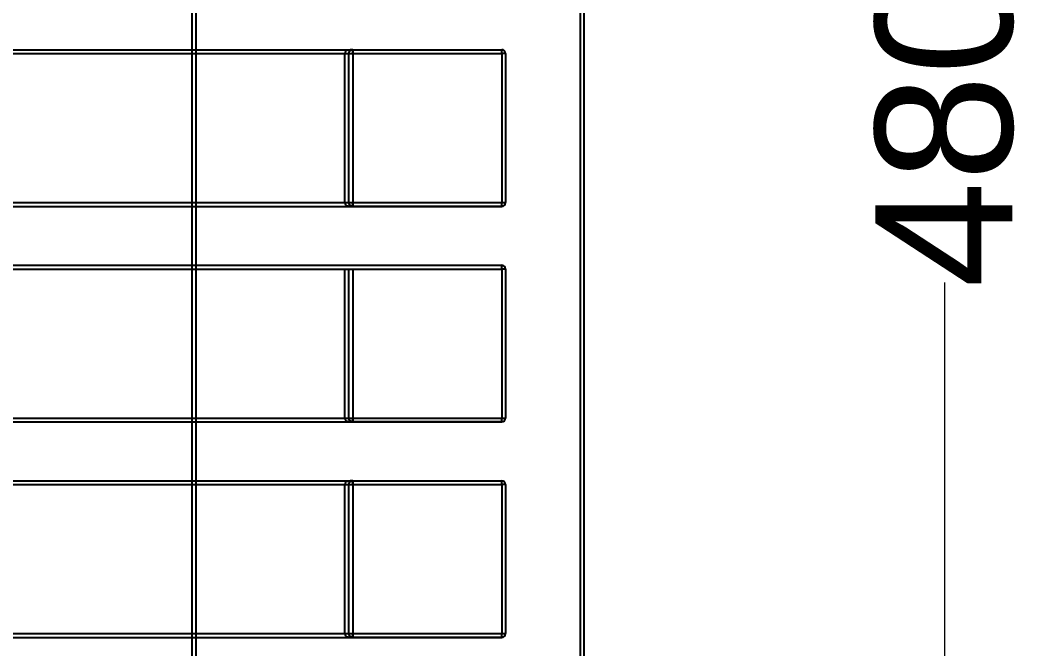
# Model space of a CAD drawing. Header units: millimetres. Extents: x 10366 to 13995, y 24552 to 29685.
# Drawn here: x 12258.3 to 12517.2, y 29120.8 to 29281.2 of the extents above; entities that cross this region are included whole.
import ezdxf

# ---------------------------------------------------------------- set-up
doc = ezdxf.new("R2010")
doc.units = ezdxf.units.MM
doc.header["$LTSCALE"] = 3
doc.layers.add('DomyÅ›lna', color=7, linetype='Continuous')
doc.layers.add('Hidden_lines', color=7, linetype='Continuous')
doc.styles.get("Standard").update_dxf_attribs({"font": 'arial.ttf'})
doc.dimstyles.new('MATEUSZ', dxfattribs={"dimtxt": 35, "dimasz": 16, "dimexe": 0.18, "dimexo": 0.0625, "dimgap": 0.09, "dimtad": 0, "dimdec": 0, "dimdsep": 46, "dimtxsty": 'Standard', "dimblk": 'DOT', "dimcen": 0.09, "dimse1": 1, "dimse2": 1, "dimadec": 0, "dimazin": 0, "dimtfac": 1, "dimtdec": 0, "dimtofl": 0, "dimtmove": 0, "dimatfit": 3, "dimfxl": 1, "dimtolj": 1, "dimtzin": 0, "dimlwd": 9, "dimlwe": 9, "dimarcsym": 0})

# ---------------------------------------------------------------- blocks, each defined once
blk = doc.blocks.new('_Dot')
at = {"color": 0, "linetype": 'ByBlock', "lineweight": -2}
blk.add_line((-0.5, 0), (-1, 0), dxfattribs=at)
at = {"color": 0, "linetype": 'ByBlock', "const_width": 0.5}
blk.add_lwpolyline([(-0.25, 0, 1), (0.25, 0, 1)], format="xyb", close=True, dxfattribs=at)
blk = doc.blocks.new('*D25')
at = {"color": 0, "lineweight": 9, "transparency": 16777216}
for p, q in [((12494.21, 29477.65), (12494.21, 29293.05)), ((12494.21, 29029.65), (12494.21, 29214.25))]:
    blk.add_line(p, q, dxfattribs=at)
at = {"layer": 'Defpoints', "color": 0, "transparency": 16777216}
for p in [(12381.14, 29493.65), (12494.21, 29493.65), (12381.14, 29013.65)]:
    blk.add_point(p, dxfattribs=at)
at = {"color": 0, "lineweight": 9, "transparency": 16777216, "xscale": 16, "yscale": 16, "zscale": 16}
for p, rotation in [((12494.21, 29493.65), 90), ((12494.21, 29013.65), 270)]:
    blk.add_blockref('_Dot', p, dxfattribs=dict(at, rotation=rotation))
at = {"color": 0, "transparency": 16777216, "insert": (12494.21, 29253.65), "char_height": 35, "attachment_point": 5, "rotation": 90}
blk.add_mtext('\\A1;480', dxfattribs=at)

msp = doc.modelspace()

# ---------------------------------------------------------------- linework, layer by layer
at = {"layer": 'DomyÅ›lna'}
for p, q in [((12401.14, 29512.65), (12401.14, 28994.65)), ((12402.14, 29512.65), (12402.14, 28994.65)), ((12302.14, 29272.65), (12302.14, 29289.65)), ((12303.14, 29272.65), (12303.14, 29289.65)), ((10583.14, 29273.65), (12381.14, 29273.65)), ((10583.14, 29273.65), (12381.14, 29273.65)), ((10583.14, 29273.65), (12381.14, 29273.65)), ((10583.14, 29272.65), (12381.14, 29272.65)), ((10583.14, 29272.65), (12381.14, 29272.65)), ((10583.14, 29272.65), (12381.14, 29272.65)), ((12343.14, 29273.65), (12381.14, 29273.65)), ((12343.14, 29273.65), (12381.14, 29273.65)), ((12343.14, 29273.65), (12381.14, 29273.65)), ((12381.14, 29272.65), (12381.14, 29234.65)), ((12381.14, 29272.65), (12381.14, 29234.65)), ((12381.14, 29272.65), (12381.14, 29234.65)), ((12382.14, 29272.65), (12382.14, 29234.65)), ((12382.14, 29272.65), (12382.14, 29234.65)), ((12382.14, 29272.65), (12382.14, 29234.65)), ((10583.14, 29234.65), (12381.14, 29234.65)), ((10583.14, 29234.65), (12381.14, 29234.65)), ((10583.14, 29234.65), (12381.14, 29234.65)), ((10583.14, 29233.65), (12381.14, 29233.65)), ((10583.14, 29233.65), (12381.14, 29233.65)), ((10583.14, 29233.65), (12381.14, 29233.65)), ((12302.14, 29217.65), (12302.14, 29234.65)), ((12303.14, 29217.65), (12303.14, 29234.65)), ((12381.14, 29233.65), (12343.14, 29233.65)), ((12381.14, 29233.65), (12343.14, 29233.65)), ((12381.14, 29233.65), (12343.14, 29233.65)), ((10583.14, 29218.65), (12381.14, 29218.65)), ((10583.14, 29218.65), (12381.14, 29218.65)), ((10583.14, 29218.65), (12381.14, 29218.65)), ((10583.14, 29217.65), (12381.14, 29217.65)), ((10583.14, 29217.65), (12381.14, 29217.65)), ((10583.14, 29217.65), (12381.14, 29217.65)), ((12343.14, 29218.65), (12381.14, 29218.65)), ((12343.14, 29218.65), (12381.14, 29218.65)), ((12343.14, 29218.65), (12381.14, 29218.65)), ((12381.14, 29217.65), (12381.14, 29179.65)), ((12381.14, 29217.65), (12381.14, 29179.65)), ((12381.14, 29217.65), (12381.14, 29179.65)), ((12382.14, 29217.65), (12382.14, 29179.65)), ((12382.14, 29217.65), (12382.14, 29179.65)), ((12382.14, 29217.65), (12382.14, 29179.65)), ((10583.14, 29179.65), (12381.14, 29179.65)), ((10583.14, 29179.65), (12381.14, 29179.65)), ((10583.14, 29179.65), (12381.14, 29179.65)), ((10583.14, 29178.65), (12381.14, 29178.65)), ((10583.14, 29178.65), (12381.14, 29178.65)), ((10583.14, 29178.65), (12381.14, 29178.65)), ((12302.14, 29162.65), (12302.14, 29179.65)), ((12303.14, 29162.65), (12303.14, 29179.65)), ((12381.14, 29178.65), (12343.14, 29178.65)), ((12381.14, 29178.65), (12343.14, 29178.65)), ((12381.14, 29178.65), (12343.14, 29178.65)), ((10583.14, 29163.65), (12381.14, 29163.65)), ((10583.14, 29163.65), (12381.14, 29163.65)), ((10583.14, 29163.65), (12381.14, 29163.65)), ((12343.14, 29163.65), (12381.14, 29163.65)), ((12343.14, 29163.65), (12381.14, 29163.65)), ((12343.14, 29163.65), (12381.14, 29163.65)), ((10583.14, 29162.65), (12381.14, 29162.65)), ((10583.14, 29162.65), (12381.14, 29162.65)), ((10583.14, 29162.65), (12381.14, 29162.65)), ((12381.14, 29162.65), (12381.14, 29124.65)), ((12381.14, 29162.65), (12381.14, 29124.65)), ((12381.14, 29162.65), (12381.14, 29124.65)), ((12382.14, 29162.65), (12382.14, 29124.65)), ((12382.14, 29162.65), (12382.14, 29124.65)), ((12382.14, 29162.65), (12382.14, 29124.65)), ((10583.14, 29124.65), (12381.14, 29124.65)), ((10583.14, 29124.65), (12381.14, 29124.65)), ((10583.14, 29124.65), (12381.14, 29124.65)), ((12302.14, 29107.65), (12302.14, 29124.65)), ((12303.14, 29107.65), (12303.14, 29124.65)), ((10583.14, 29123.65), (12381.14, 29123.65)), ((10583.14, 29123.65), (12381.14, 29123.65)), ((10583.14, 29123.65), (12381.14, 29123.65)), ((12381.14, 29123.65), (12343.14, 29123.65)), ((12381.14, 29123.65), (12343.14, 29123.65)), ((12381.14, 29123.65), (12343.14, 29123.65))]:
    msp.add_line(p, q, dxfattribs=at)
for points in [[(12343.14, 29273.65, 0), (12342.44, 29273.59, 0), (12341.8, 29273.49, 0), (12341.66, 29273.46, 0), (12341.53, 29273.41, 0), (12341.47, 29273.38, 0), (12341.42, 29273.35, 0), (12341.37, 29273.31, 0), (12341.33, 29273.27, 0), (12341.28, 29273.22, 0), (12341.25, 29273.16, 0), (12341.22, 29273.1, 0), (12341.19, 29273.03, 0), (12341.17, 29272.94, 0), (12341.16, 29272.85, 0), (12341.14, 29272.65, 0)], [(12343.14, 29273.65, 0), (12342.44, 29273.59, 0), (12341.8, 29273.49, 0), (12341.66, 29273.46, 0), (12341.53, 29273.41, 0), (12341.47, 29273.38, 0), (12341.42, 29273.35, 0), (12341.37, 29273.31, 0), (12341.33, 29273.27, 0), (12341.28, 29273.22, 0), (12341.25, 29273.16, 0), (12341.22, 29273.1, 0), (12341.19, 29273.03, 0), (12341.17, 29272.94, 0), (12341.16, 29272.85, 0), (12341.14, 29272.65, 0)], [(12343.14, 29273.65, 0), (12342.44, 29273.59, 0), (12341.8, 29273.49, 0), (12341.66, 29273.46, 0), (12341.53, 29273.41, 0), (12341.47, 29273.38, 0), (12341.42, 29273.35, 0), (12341.37, 29273.31, 0), (12341.33, 29273.27, 0), (12341.28, 29273.22, 0), (12341.25, 29273.16, 0), (12341.22, 29273.1, 0), (12341.19, 29273.03, 0), (12341.17, 29272.94, 0), (12341.16, 29272.85, 0), (12341.14, 29272.65, 0)], [(12342.14, 29272.65, 0), (12342.15, 29272.75, 0), (12342.16, 29272.85, 0), (12342.19, 29272.94, 0), (12342.22, 29273.03, 0), (12342.28, 29273.16, 0), (12342.36, 29273.27, 0), (12342.43, 29273.35, 0), (12342.55, 29273.46, 0), (12342.64, 29273.52, 0), (12342.74, 29273.57, 0), (12342.86, 29273.61, 0), (12342.98, 29273.64, 0), (12343.14, 29273.65, 0)], [(12342.14, 29272.65, 0), (12342.15, 29272.75, 0), (12342.16, 29272.85, 0), (12342.19, 29272.94, 0), (12342.22, 29273.03, 0), (12342.28, 29273.16, 0), (12342.36, 29273.27, 0), (12342.43, 29273.35, 0), (12342.55, 29273.46, 0), (12342.64, 29273.52, 0), (12342.74, 29273.57, 0), (12342.86, 29273.61, 0), (12342.98, 29273.64, 0), (12343.14, 29273.65, 0)], [(12342.14, 29272.65, 0), (12342.15, 29272.75, 0), (12342.16, 29272.85, 0), (12342.19, 29272.94, 0), (12342.22, 29273.03, 0), (12342.28, 29273.16, 0), (12342.36, 29273.27, 0), (12342.43, 29273.35, 0), (12342.55, 29273.46, 0), (12342.64, 29273.52, 0), (12342.74, 29273.57, 0), (12342.86, 29273.61, 0), (12342.98, 29273.64, 0), (12343.14, 29273.65, 0)], [(12381.14, 29272.65, 0), (12381.14, 29273.36, 0), (12381.14, 29273.58, 0), (12381.14, 29273.63, 0), (12381.14, 29273.65, 0), (12381.14, 29273.65, 0), (12381.14, 29273.65, 0), (12381.14, 29273.65, 0), (12381.14, 29273.65, 0), (12381.14, 29273.65, 0), (12381.14, 29273.65, 0), (12381.14, 29273.65, 0), (12381.14, 29273.65, 0), (12381.14, 29273.65, 0), (12381.14, 29273.65, 0), (12381.14, 29273.65, 0), (12381.14, 29273.65, 0), (12381.14, 29273.65, 0), (12381.14, 29273.65, 0)], [(12381.14, 29272.65, 0), (12381.14, 29273.36, 0), (12381.14, 29273.58, 0), (12381.14, 29273.63, 0), (12381.14, 29273.65, 0), (12381.14, 29273.65, 0), (12381.14, 29273.65, 0), (12381.14, 29273.65, 0), (12381.14, 29273.65, 0), (12381.14, 29273.65, 0), (12381.14, 29273.65, 0), (12381.14, 29273.65, 0), (12381.14, 29273.65, 0), (12381.14, 29273.65, 0), (12381.14, 29273.65, 0), (12381.14, 29273.65, 0), (12381.14, 29273.65, 0), (12381.14, 29273.65, 0), (12381.14, 29273.65, 0)], [(12381.14, 29272.65, 0), (12381.14, 29273.36, 0), (12381.14, 29273.58, 0), (12381.14, 29273.63, 0), (12381.14, 29273.65, 0), (12381.14, 29273.65, 0), (12381.14, 29273.65, 0), (12381.14, 29273.65, 0), (12381.14, 29273.65, 0), (12381.14, 29273.65, 0), (12381.14, 29273.65, 0), (12381.14, 29273.65, 0), (12381.14, 29273.65, 0), (12381.14, 29273.65, 0), (12381.14, 29273.65, 0), (12381.14, 29273.65, 0), (12381.14, 29273.65, 0), (12381.14, 29273.65, 0), (12381.14, 29273.65, 0)], [(12382.14, 29272.65, 0), (12382.14, 29272.65, 0), (12382.14, 29272.65, 0), (12382.14, 29272.65, 0), (12382.14, 29272.65, 0), (12382.14, 29272.65, 0), (12382.14, 29272.65, 0), (12382.14, 29272.65, 0), (12382.14, 29272.65, 0), (12382.14, 29272.65, 0), (12382.14, 29272.65, 0), (12382.14, 29272.65, 0), (12382.14, 29272.65, 0), (12382.14, 29272.65, 0), (12382.14, 29272.65, 0), (12382.11, 29272.65, 0), (12382.02, 29272.65, 0), (12381.14, 29272.65, 0)], [(12382.14, 29272.65, 0), (12382.14, 29272.65, 0), (12382.14, 29272.65, 0), (12382.14, 29272.65, 0), (12382.14, 29272.65, 0), (12382.14, 29272.65, 0), (12382.14, 29272.65, 0), (12382.14, 29272.65, 0), (12382.14, 29272.65, 0), (12382.14, 29272.65, 0), (12382.14, 29272.65, 0), (12382.14, 29272.65, 0), (12382.14, 29272.65, 0), (12382.14, 29272.65, 0), (12382.14, 29272.65, 0), (12382.11, 29272.65, 0), (12382.02, 29272.65, 0), (12381.14, 29272.65, 0)], [(12382.14, 29272.65, 0), (12382.14, 29272.65, 0), (12382.14, 29272.65, 0), (12382.14, 29272.65, 0), (12382.14, 29272.65, 0), (12382.14, 29272.65, 0), (12382.14, 29272.65, 0), (12382.14, 29272.65, 0), (12382.14, 29272.65, 0), (12382.14, 29272.65, 0), (12382.14, 29272.65, 0), (12382.14, 29272.65, 0), (12382.14, 29272.65, 0), (12382.14, 29272.65, 0), (12382.14, 29272.65, 0), (12382.11, 29272.65, 0), (12382.02, 29272.65, 0), (12381.14, 29272.65, 0)], [(12343.14, 29233.65, 0), (12343.03, 29233.66, 0), (12342.93, 29233.67, 0), (12342.79, 29233.71, 0), (12342.69, 29233.76, 0), (12342.6, 29233.81, 0), (12342.49, 29233.89, 0), (12342.43, 29233.95, 0), (12342.36, 29234.03, 0), (12342.28, 29234.14, 0), (12342.22, 29234.28, 0), (12342.19, 29234.36, 0), (12342.16, 29234.45, 0), (12342.15, 29234.55, 0), (12342.14, 29234.65, 0)], [(12343.14, 29233.65, 0), (12343.03, 29233.66, 0), (12342.93, 29233.67, 0), (12342.79, 29233.71, 0), (12342.69, 29233.76, 0), (12342.6, 29233.81, 0), (12342.49, 29233.89, 0), (12342.43, 29233.95, 0), (12342.36, 29234.03, 0), (12342.28, 29234.14, 0), (12342.22, 29234.28, 0), (12342.19, 29234.36, 0), (12342.16, 29234.45, 0), (12342.15, 29234.55, 0), (12342.14, 29234.65, 0)], [(12343.14, 29233.65, 0), (12343.03, 29233.66, 0), (12342.93, 29233.67, 0), (12342.79, 29233.71, 0), (12342.69, 29233.76, 0), (12342.6, 29233.81, 0), (12342.49, 29233.89, 0), (12342.43, 29233.95, 0), (12342.36, 29234.03, 0), (12342.28, 29234.14, 0), (12342.22, 29234.28, 0), (12342.19, 29234.36, 0), (12342.16, 29234.45, 0), (12342.15, 29234.55, 0), (12342.14, 29234.65, 0)], [(12381.14, 29234.65, 0), (12382.14, 29234.65, 0)], [(12381.14, 29233.65, 0), (12381.14, 29233.65, 0), (12381.14, 29233.65, 0), (12381.14, 29233.65, 0), (12381.14, 29233.65, 0), (12381.14, 29233.65, 0), (12381.14, 29233.65, 0), (12381.14, 29233.65, 0), (12381.14, 29233.65, 0), (12381.14, 29233.65, 0), (12381.14, 29233.65, 0), (12381.14, 29233.65, 0), (12381.14, 29233.65, 0), (12381.14, 29233.66, 0), (12381.14, 29233.68, 0), (12381.14, 29233.77, 0), (12381.14, 29234.65, 0)], [(12381.14, 29234.65, 0), (12382.14, 29234.65, 0)], [(12381.14, 29233.65, 0), (12381.14, 29233.65, 0), (12381.14, 29233.65, 0), (12381.14, 29233.65, 0), (12381.14, 29233.65, 0), (12381.14, 29233.65, 0), (12381.14, 29233.65, 0), (12381.14, 29233.65, 0), (12381.14, 29233.65, 0), (12381.14, 29233.65, 0), (12381.14, 29233.65, 0), (12381.14, 29233.65, 0), (12381.14, 29233.65, 0), (12381.14, 29233.66, 0), (12381.14, 29233.68, 0), (12381.14, 29233.77, 0), (12381.14, 29234.65, 0)], [(12381.14, 29234.65, 0), (12382.14, 29234.65, 0)], [(12381.14, 29233.65, 0), (12381.14, 29233.65, 0), (12381.14, 29233.65, 0), (12381.14, 29233.65, 0), (12381.14, 29233.65, 0), (12381.14, 29233.65, 0), (12381.14, 29233.65, 0), (12381.14, 29233.65, 0), (12381.14, 29233.65, 0), (12381.14, 29233.65, 0), (12381.14, 29233.65, 0), (12381.14, 29233.65, 0), (12381.14, 29233.65, 0), (12381.14, 29233.66, 0), (12381.14, 29233.68, 0), (12381.14, 29233.77, 0), (12381.14, 29234.65, 0)], [(12381.14, 29217.65, 0), (12381.14, 29218.65, 0)], [(12381.14, 29217.65, 0), (12381.14, 29218.65, 0)], [(12381.14, 29217.65, 0), (12381.14, 29218.65, 0)], [(12382.14, 29217.65, 0), (12382.14, 29217.65, 0), (12382.14, 29217.65, 0), (12382.14, 29217.65, 0), (12382.14, 29217.65, 0), (12382.14, 29217.65, 0), (12382.14, 29217.65, 0), (12382.14, 29217.65, 0), (12382.14, 29217.65, 0), (12382.14, 29217.65, 0), (12382.14, 29217.65, 0), (12382.14, 29217.65, 0), (12382.14, 29217.65, 0), (12382.14, 29217.65, 0), (12382.14, 29217.65, 0), (12382.11, 29217.65, 0), (12382.02, 29217.65, 0), (12381.14, 29217.65, 0)], [(12382.14, 29217.65, 0), (12382.14, 29217.65, 0), (12382.14, 29217.65, 0), (12382.14, 29217.65, 0), (12382.14, 29217.65, 0), (12382.14, 29217.65, 0), (12382.14, 29217.65, 0), (12382.14, 29217.65, 0), (12382.14, 29217.65, 0), (12382.14, 29217.65, 0), (12382.14, 29217.65, 0), (12382.14, 29217.65, 0), (12382.14, 29217.65, 0), (12382.14, 29217.65, 0), (12382.14, 29217.65, 0), (12382.11, 29217.65, 0), (12382.02, 29217.65, 0), (12381.14, 29217.65, 0)], [(12382.14, 29217.65, 0), (12382.14, 29217.65, 0), (12382.14, 29217.65, 0), (12382.14, 29217.65, 0), (12382.14, 29217.65, 0), (12382.14, 29217.65, 0), (12382.14, 29217.65, 0), (12382.14, 29217.65, 0), (12382.14, 29217.65, 0), (12382.14, 29217.65, 0), (12382.14, 29217.65, 0), (12382.14, 29217.65, 0), (12382.14, 29217.65, 0), (12382.14, 29217.65, 0), (12382.14, 29217.65, 0), (12382.11, 29217.65, 0), (12382.02, 29217.65, 0), (12381.14, 29217.65, 0)], [(12343.14, 29178.65, 0), (12343.03, 29178.66, 0), (12342.93, 29178.67, 0), (12342.79, 29178.71, 0), (12342.69, 29178.76, 0), (12342.6, 29178.81, 0), (12342.49, 29178.89, 0), (12342.43, 29178.95, 0), (12342.36, 29179.03, 0), (12342.28, 29179.14, 0), (12342.22, 29179.28, 0), (12342.19, 29179.36, 0), (12342.16, 29179.45, 0), (12342.15, 29179.55, 0), (12342.14, 29179.65, 0)], [(12343.14, 29178.65, 0), (12343.03, 29178.66, 0), (12342.93, 29178.67, 0), (12342.79, 29178.71, 0), (12342.69, 29178.76, 0), (12342.6, 29178.81, 0), (12342.49, 29178.89, 0), (12342.43, 29178.95, 0), (12342.36, 29179.03, 0), (12342.28, 29179.14, 0), (12342.22, 29179.28, 0), (12342.19, 29179.36, 0), (12342.16, 29179.45, 0), (12342.15, 29179.55, 0), (12342.14, 29179.65, 0)], [(12343.14, 29178.65, 0), (12343.03, 29178.66, 0), (12342.93, 29178.67, 0), (12342.79, 29178.71, 0), (12342.69, 29178.76, 0), (12342.6, 29178.81, 0), (12342.49, 29178.89, 0), (12342.43, 29178.95, 0), (12342.36, 29179.03, 0), (12342.28, 29179.14, 0), (12342.22, 29179.28, 0), (12342.19, 29179.36, 0), (12342.16, 29179.45, 0), (12342.15, 29179.55, 0), (12342.14, 29179.65, 0)], [(12381.14, 29178.65, 0), (12381.14, 29178.65, 0), (12381.14, 29178.65, 0), (12381.14, 29178.65, 0), (12381.14, 29178.65, 0), (12381.14, 29178.65, 0), (12381.14, 29178.65, 0), (12381.14, 29178.65, 0), (12381.14, 29178.65, 0), (12381.14, 29178.65, 0), (12381.14, 29178.65, 0), (12381.14, 29178.65, 0), (12381.14, 29178.65, 0), (12381.14, 29178.66, 0), (12381.14, 29178.68, 0), (12381.14, 29178.77, 0), (12381.14, 29179.65, 0)], [(12381.14, 29179.65, 0), (12381.85, 29179.65, 0), (12382.07, 29179.65, 0), (12382.13, 29179.65, 0), (12382.14, 29179.65, 0), (12382.14, 29179.65, 0), (12382.14, 29179.65, 0), (12382.14, 29179.65, 0), (12382.14, 29179.65, 0), (12382.14, 29179.65, 0), (12382.14, 29179.65, 0), (12382.14, 29179.65, 0), (12382.14, 29179.65, 0), (12382.14, 29179.65, 0), (12382.14, 29179.65, 0), (12382.14, 29179.65, 0), (12382.14, 29179.65, 0), (12382.14, 29179.65, 0), (12382.14, 29179.65, 0)], [(12381.14, 29179.65, 0), (12381.85, 29179.65, 0), (12382.07, 29179.65, 0), (12382.13, 29179.65, 0), (12382.14, 29179.65, 0), (12382.14, 29179.65, 0), (12382.14, 29179.65, 0), (12382.14, 29179.65, 0), (12382.14, 29179.65, 0), (12382.14, 29179.65, 0), (12382.14, 29179.65, 0), (12382.14, 29179.65, 0), (12382.14, 29179.65, 0), (12382.14, 29179.65, 0), (12382.14, 29179.65, 0), (12382.14, 29179.65, 0), (12382.14, 29179.65, 0), (12382.14, 29179.65, 0), (12382.14, 29179.65, 0)], [(12381.14, 29178.65, 0), (12381.14, 29178.65, 0), (12381.14, 29178.65, 0), (12381.14, 29178.65, 0), (12381.14, 29178.65, 0), (12381.14, 29178.65, 0), (12381.14, 29178.65, 0), (12381.14, 29178.65, 0), (12381.14, 29178.65, 0), (12381.14, 29178.65, 0), (12381.14, 29178.65, 0), (12381.14, 29178.65, 0), (12381.14, 29178.65, 0), (12381.14, 29178.66, 0), (12381.14, 29178.68, 0), (12381.14, 29178.77, 0), (12381.14, 29179.65, 0)], [(12381.14, 29178.65, 0), (12381.14, 29178.65, 0), (12381.14, 29178.65, 0), (12381.14, 29178.65, 0), (12381.14, 29178.65, 0), (12381.14, 29178.65, 0), (12381.14, 29178.65, 0), (12381.14, 29178.65, 0), (12381.14, 29178.65, 0), (12381.14, 29178.65, 0), (12381.14, 29178.65, 0), (12381.14, 29178.65, 0), (12381.14, 29178.65, 0), (12381.14, 29178.66, 0), (12381.14, 29178.68, 0), (12381.14, 29178.77, 0), (12381.14, 29179.65, 0)], [(12381.14, 29179.65, 0), (12381.85, 29179.65, 0), (12382.07, 29179.65, 0), (12382.13, 29179.65, 0), (12382.14, 29179.65, 0), (12382.14, 29179.65, 0), (12382.14, 29179.65, 0), (12382.14, 29179.65, 0), (12382.14, 29179.65, 0), (12382.14, 29179.65, 0), (12382.14, 29179.65, 0), (12382.14, 29179.65, 0), (12382.14, 29179.65, 0), (12382.14, 29179.65, 0), (12382.14, 29179.65, 0), (12382.14, 29179.65, 0), (12382.14, 29179.65, 0), (12382.14, 29179.65, 0), (12382.14, 29179.65, 0)], [(12343.14, 29163.65, 0), (12342.44, 29163.59, 0), (12341.8, 29163.49, 0), (12341.66, 29163.46, 0), (12341.53, 29163.41, 0), (12341.47, 29163.38, 0), (12341.42, 29163.35, 0), (12341.37, 29163.31, 0), (12341.33, 29163.27, 0), (12341.28, 29163.22, 0), (12341.25, 29163.16, 0), (12341.22, 29163.1, 0), (12341.19, 29163.03, 0), (12341.17, 29162.94, 0), (12341.16, 29162.85, 0), (12341.14, 29162.65, 0)], [(12343.14, 29163.65, 0), (12342.44, 29163.59, 0), (12341.8, 29163.49, 0), (12341.66, 29163.46, 0), (12341.53, 29163.41, 0), (12341.47, 29163.38, 0), (12341.42, 29163.35, 0), (12341.37, 29163.31, 0), (12341.33, 29163.27, 0), (12341.28, 29163.22, 0), (12341.25, 29163.16, 0), (12341.22, 29163.1, 0), (12341.19, 29163.03, 0), (12341.17, 29162.94, 0), (12341.16, 29162.85, 0), (12341.14, 29162.65, 0)], [(12343.14, 29163.65, 0), (12342.44, 29163.59, 0), (12341.8, 29163.49, 0), (12341.66, 29163.46, 0), (12341.53, 29163.41, 0), (12341.47, 29163.38, 0), (12341.42, 29163.35, 0), (12341.37, 29163.31, 0), (12341.33, 29163.27, 0), (12341.28, 29163.22, 0), (12341.25, 29163.16, 0), (12341.22, 29163.1, 0), (12341.19, 29163.03, 0), (12341.17, 29162.94, 0), (12341.16, 29162.85, 0), (12341.14, 29162.65, 0)], [(12342.14, 29162.65, 0), (12342.15, 29162.75, 0), (12342.16, 29162.85, 0), (12342.19, 29162.94, 0), (12342.22, 29163.03, 0), (12342.28, 29163.16, 0), (12342.36, 29163.27, 0), (12342.43, 29163.35, 0), (12342.55, 29163.46, 0), (12342.64, 29163.52, 0), (12342.74, 29163.57, 0), (12342.86, 29163.61, 0), (12342.98, 29163.64, 0), (12343.14, 29163.65, 0)], [(12342.14, 29162.65, 0), (12342.15, 29162.75, 0), (12342.16, 29162.85, 0), (12342.19, 29162.94, 0), (12342.22, 29163.03, 0), (12342.28, 29163.16, 0), (12342.36, 29163.27, 0), (12342.43, 29163.35, 0), (12342.55, 29163.46, 0), (12342.64, 29163.52, 0), (12342.74, 29163.57, 0), (12342.86, 29163.61, 0), (12342.98, 29163.64, 0), (12343.14, 29163.65, 0)], [(12342.14, 29162.65, 0), (12342.15, 29162.75, 0), (12342.16, 29162.85, 0), (12342.19, 29162.94, 0), (12342.22, 29163.03, 0), (12342.28, 29163.16, 0), (12342.36, 29163.27, 0), (12342.43, 29163.35, 0), (12342.55, 29163.46, 0), (12342.64, 29163.52, 0), (12342.74, 29163.57, 0), (12342.86, 29163.61, 0), (12342.98, 29163.64, 0), (12343.14, 29163.65, 0)], [(12381.14, 29162.65, 0), (12381.14, 29163.65, 0)], [(12381.14, 29162.65, 0), (12381.14, 29163.65, 0)], [(12381.14, 29162.65, 0), (12381.14, 29163.65, 0)], [(12382.14, 29162.65, 0), (12382.14, 29162.65, 0), (12382.14, 29162.65, 0), (12382.14, 29162.65, 0), (12382.14, 29162.65, 0), (12382.14, 29162.65, 0), (12382.14, 29162.65, 0), (12382.14, 29162.65, 0), (12382.14, 29162.65, 0), (12382.14, 29162.65, 0), (12382.14, 29162.65, 0), (12382.14, 29162.65, 0), (12382.14, 29162.65, 0), (12382.14, 29162.65, 0), (12382.14, 29162.65, 0), (12382.11, 29162.65, 0), (12382.02, 29162.65, 0), (12381.14, 29162.65, 0)], [(12382.14, 29162.65, 0), (12382.14, 29162.65, 0), (12382.14, 29162.65, 0), (12382.14, 29162.65, 0), (12382.14, 29162.65, 0), (12382.14, 29162.65, 0), (12382.14, 29162.65, 0), (12382.14, 29162.65, 0), (12382.14, 29162.65, 0), (12382.14, 29162.65, 0), (12382.14, 29162.65, 0), (12382.14, 29162.65, 0), (12382.14, 29162.65, 0), (12382.14, 29162.65, 0), (12382.14, 29162.65, 0), (12382.11, 29162.65, 0), (12382.02, 29162.65, 0), (12381.14, 29162.65, 0)], [(12382.14, 29162.65, 0), (12382.14, 29162.65, 0), (12382.14, 29162.65, 0), (12382.14, 29162.65, 0), (12382.14, 29162.65, 0), (12382.14, 29162.65, 0), (12382.14, 29162.65, 0), (12382.14, 29162.65, 0), (12382.14, 29162.65, 0), (12382.14, 29162.65, 0), (12382.14, 29162.65, 0), (12382.14, 29162.65, 0), (12382.14, 29162.65, 0), (12382.14, 29162.65, 0), (12382.14, 29162.65, 0), (12382.11, 29162.65, 0), (12382.02, 29162.65, 0), (12381.14, 29162.65, 0)], [(12343.14, 29123.65, 0), (12343.03, 29123.66, 0), (12342.93, 29123.67, 0), (12342.79, 29123.71, 0), (12342.69, 29123.76, 0), (12342.6, 29123.81, 0), (12342.49, 29123.89, 0), (12342.43, 29123.95, 0), (12342.36, 29124.03, 0), (12342.28, 29124.14, 0), (12342.22, 29124.28, 0), (12342.19, 29124.36, 0), (12342.16, 29124.45, 0), (12342.15, 29124.55, 0), (12342.14, 29124.65, 0)], [(12343.14, 29123.65, 0), (12343.03, 29123.66, 0), (12342.93, 29123.67, 0), (12342.79, 29123.71, 0), (12342.69, 29123.76, 0), (12342.6, 29123.81, 0), (12342.49, 29123.89, 0), (12342.43, 29123.95, 0), (12342.36, 29124.03, 0), (12342.28, 29124.14, 0), (12342.22, 29124.28, 0), (12342.19, 29124.36, 0), (12342.16, 29124.45, 0), (12342.15, 29124.55, 0), (12342.14, 29124.65, 0)], [(12343.14, 29123.65, 0), (12343.03, 29123.66, 0), (12342.93, 29123.67, 0), (12342.79, 29123.71, 0), (12342.69, 29123.76, 0), (12342.6, 29123.81, 0), (12342.49, 29123.89, 0), (12342.43, 29123.95, 0), (12342.36, 29124.03, 0), (12342.28, 29124.14, 0), (12342.22, 29124.28, 0), (12342.19, 29124.36, 0), (12342.16, 29124.45, 0), (12342.15, 29124.55, 0), (12342.14, 29124.65, 0)], [(12381.14, 29124.65, 0), (12382.14, 29124.65, 0)], [(12381.14, 29123.65, 0), (12381.14, 29123.65, 0), (12381.14, 29123.65, 0), (12381.14, 29123.65, 0), (12381.14, 29123.65, 0), (12381.14, 29123.65, 0), (12381.14, 29123.65, 0), (12381.14, 29123.65, 0), (12381.14, 29123.65, 0), (12381.14, 29123.65, 0), (12381.14, 29123.65, 0), (12381.14, 29123.65, 0), (12381.14, 29123.65, 0), (12381.14, 29123.65, 0), (12381.14, 29123.66, 0), (12381.14, 29123.68, 0), (12381.14, 29123.77, 0), (12381.14, 29124.65, 0)], [(12381.14, 29123.65, 0), (12381.14, 29123.65, 0), (12381.14, 29123.65, 0), (12381.14, 29123.65, 0), (12381.14, 29123.65, 0), (12381.14, 29123.65, 0), (12381.14, 29123.65, 0), (12381.14, 29123.65, 0), (12381.14, 29123.65, 0), (12381.14, 29123.65, 0), (12381.14, 29123.65, 0), (12381.14, 29123.65, 0), (12381.14, 29123.65, 0), (12381.14, 29123.65, 0), (12381.14, 29123.66, 0), (12381.14, 29123.68, 0), (12381.14, 29123.77, 0), (12381.14, 29124.65, 0)], [(12381.14, 29124.65, 0), (12382.14, 29124.65, 0)], [(12381.14, 29124.65, 0), (12382.14, 29124.65, 0)], [(12381.14, 29123.65, 0), (12381.14, 29123.65, 0), (12381.14, 29123.65, 0), (12381.14, 29123.65, 0), (12381.14, 29123.65, 0), (12381.14, 29123.65, 0), (12381.14, 29123.65, 0), (12381.14, 29123.65, 0), (12381.14, 29123.65, 0), (12381.14, 29123.65, 0), (12381.14, 29123.65, 0), (12381.14, 29123.65, 0), (12381.14, 29123.65, 0), (12381.14, 29123.65, 0), (12381.14, 29123.66, 0), (12381.14, 29123.68, 0), (12381.14, 29123.77, 0), (12381.14, 29124.65, 0)]]:
    msp.add_polyline3d(points, dxfattribs=at)
for centre, start, end in [((12381.14, 29272.65), 0, 90), ((12381.14, 29272.65), 0, 90), ((12381.14, 29272.65), 0, 90), ((12381.14, 29234.65), 270, 0), ((12381.14, 29234.65), 270, 0), ((12381.14, 29234.65), 270, 0), ((12381.14, 29217.65), 0, 90), ((12381.14, 29217.65), 0, 90), ((12381.14, 29217.65), 0, 90), ((12381.14, 29179.65), 270, 0), ((12381.14, 29179.65), 270, 0), ((12381.14, 29179.65), 270, 0), ((12381.14, 29162.65), 0, 90), ((12381.14, 29162.65), 0, 90), ((12381.14, 29162.65), 0, 90), ((12381.14, 29124.65), 270, 0), ((12381.14, 29124.65), 270, 0), ((12381.14, 29124.65), 270, 0)]:
    msp.add_arc(centre, 1, start, end, dxfattribs=at)
at = {"layer": 'Hidden_lines'}
for p, q in [((12302.14, 29234.65), (12302.14, 29272.65)), ((12303.14, 29234.65), (12303.14, 29272.65)), ((12341.14, 29234.65), (12341.14, 29272.65)), ((12341.14, 29234.65), (12341.14, 29272.65)), ((12341.14, 29234.65), (12341.14, 29272.65)), ((12342.14, 29234.65), (12342.14, 29272.65)), ((12342.14, 29234.65), (12342.14, 29272.65)), ((12342.14, 29234.65), (12342.14, 29272.65)), ((12343.14, 29272.65), (12343.14, 29234.65)), ((12343.14, 29272.65), (12343.14, 29234.65)), ((12343.14, 29272.65), (12343.14, 29234.65)), ((12343.14, 29272.65), (12343.14, 29234.65)), ((12302.14, 29179.65), (12302.14, 29217.65)), ((12303.14, 29179.65), (12303.14, 29217.65)), ((12341.14, 29179.65), (12341.14, 29217.65)), ((12341.14, 29179.65), (12341.14, 29217.65)), ((12341.14, 29179.65), (12341.14, 29217.65)), ((12342.14, 29179.65), (12342.14, 29217.65)), ((12342.14, 29179.65), (12342.14, 29217.65)), ((12342.14, 29179.65), (12342.14, 29217.65)), ((12343.14, 29217.65), (12343.14, 29179.65)), ((12343.14, 29217.65), (12343.14, 29179.65)), ((12343.14, 29217.65), (12343.14, 29179.65)), ((12343.14, 29217.65), (12343.14, 29179.65)), ((12302.14, 29124.65), (12302.14, 29162.65)), ((12303.14, 29124.65), (12303.14, 29162.65)), ((12341.14, 29124.65), (12341.14, 29162.65)), ((12341.14, 29124.65), (12341.14, 29162.65)), ((12341.14, 29124.65), (12341.14, 29162.65)), ((12342.14, 29124.65), (12342.14, 29162.65)), ((12342.14, 29124.65), (12342.14, 29162.65)), ((12342.14, 29124.65), (12342.14, 29162.65)), ((12343.14, 29162.65), (12343.14, 29124.65)), ((12343.14, 29162.65), (12343.14, 29124.65)), ((12343.14, 29162.65), (12343.14, 29124.65)), ((12343.14, 29162.65), (12343.14, 29124.65))]:
    msp.add_line(p, q, dxfattribs=at)
for points in [[(12343.14, 29272.65, 0), (12343.14, 29273.65, 0)], [(12343.14, 29272.65, 0), (12343.14, 29273.65, 0)], [(12343.14, 29272.65, 0), (12343.14, 29273.65, 0)], [(12343.14, 29273.65, 0), (12343.14, 29273.65, 0), (12343.14, 29273.65, 0), (12343.14, 29273.65, 0), (12343.14, 29273.65, 0), (12343.14, 29273.65, 0), (12343.14, 29273.65, 0), (12343.14, 29273.65, 0), (12343.14, 29273.65, 0), (12343.14, 29273.65, 0), (12343.14, 29273.65, 0), (12343.14, 29273.65, 0), (12343.14, 29273.65, 0), (12343.14, 29273.65, 0), (12343.14, 29273.64, 0), (12343.14, 29273.62, 0), (12343.14, 29273.53, 0), (12343.14, 29272.65, 0)], [(12341.14, 29234.65, 0), (12341.16, 29234.45, 0), (12341.19, 29234.28, 0), (12341.22, 29234.2, 0), (12341.25, 29234.14, 0), (12341.28, 29234.08, 0), (12341.33, 29234.03, 0), (12341.37, 29233.99, 0), (12341.42, 29233.95, 0), (12341.47, 29233.92, 0), (12341.59, 29233.87, 0), (12341.72, 29233.83, 0), (12342.02, 29233.77, 0), (12343.14, 29233.65, 0)], [(12341.14, 29234.65, 0), (12341.16, 29234.45, 0), (12341.19, 29234.28, 0), (12341.22, 29234.2, 0), (12341.25, 29234.14, 0), (12341.28, 29234.08, 0), (12341.33, 29234.03, 0), (12341.37, 29233.99, 0), (12341.42, 29233.95, 0), (12341.47, 29233.92, 0), (12341.59, 29233.87, 0), (12341.72, 29233.83, 0), (12342.02, 29233.77, 0), (12343.14, 29233.65, 0)], [(12341.14, 29234.65, 0), (12341.16, 29234.45, 0), (12341.19, 29234.28, 0), (12341.22, 29234.2, 0), (12341.25, 29234.14, 0), (12341.28, 29234.08, 0), (12341.33, 29234.03, 0), (12341.37, 29233.99, 0), (12341.42, 29233.95, 0), (12341.47, 29233.92, 0), (12341.59, 29233.87, 0), (12341.72, 29233.83, 0), (12342.02, 29233.77, 0), (12343.14, 29233.65, 0)], [(12343.14, 29233.65, 0), (12343.14, 29233.65, 0), (12343.14, 29233.65, 0), (12343.14, 29233.65, 0), (12343.14, 29233.65, 0), (12343.14, 29233.65, 0), (12343.14, 29233.65, 0), (12343.14, 29233.65, 0), (12343.14, 29233.65, 0), (12343.14, 29233.65, 0), (12343.14, 29233.65, 0), (12343.14, 29233.65, 0), (12343.14, 29233.65, 0), (12343.14, 29233.66, 0), (12343.14, 29233.68, 0), (12343.14, 29233.77, 0), (12343.14, 29234.65, 0)], [(12343.14, 29233.65, 0), (12343.14, 29233.65, 0), (12343.14, 29233.65, 0), (12343.14, 29233.65, 0), (12343.14, 29233.65, 0), (12343.14, 29233.65, 0), (12343.14, 29233.65, 0), (12343.14, 29233.65, 0), (12343.14, 29233.65, 0), (12343.14, 29233.65, 0), (12343.14, 29233.65, 0), (12343.14, 29233.65, 0), (12343.14, 29233.65, 0), (12343.14, 29233.66, 0), (12343.14, 29233.68, 0), (12343.14, 29233.77, 0), (12343.14, 29234.65, 0)], [(12343.14, 29233.65, 0), (12343.14, 29233.65, 0), (12343.14, 29233.65, 0), (12343.14, 29233.65, 0), (12343.14, 29233.65, 0), (12343.14, 29233.65, 0), (12343.14, 29233.65, 0), (12343.14, 29233.65, 0), (12343.14, 29233.65, 0), (12343.14, 29233.65, 0), (12343.14, 29233.65, 0), (12343.14, 29233.65, 0), (12343.14, 29233.65, 0), (12343.14, 29233.66, 0), (12343.14, 29233.68, 0), (12343.14, 29233.77, 0), (12343.14, 29234.65, 0)], [(12343.14, 29234.65, 0), (12343.14, 29233.65, 0)], [(12341.14, 29179.65, 0), (12341.16, 29179.45, 0), (12341.19, 29179.28, 0), (12341.22, 29179.2, 0), (12341.25, 29179.14, 0), (12341.28, 29179.08, 0), (12341.33, 29179.03, 0), (12341.37, 29178.99, 0), (12341.42, 29178.95, 0), (12341.47, 29178.92, 0), (12341.59, 29178.87, 0), (12341.72, 29178.83, 0), (12342.02, 29178.77, 0), (12343.14, 29178.65, 0)], [(12341.14, 29179.65, 0), (12341.16, 29179.45, 0), (12341.19, 29179.28, 0), (12341.22, 29179.2, 0), (12341.25, 29179.14, 0), (12341.28, 29179.08, 0), (12341.33, 29179.03, 0), (12341.37, 29178.99, 0), (12341.42, 29178.95, 0), (12341.47, 29178.92, 0), (12341.59, 29178.87, 0), (12341.72, 29178.83, 0), (12342.02, 29178.77, 0), (12343.14, 29178.65, 0)], [(12341.14, 29179.65, 0), (12341.16, 29179.45, 0), (12341.19, 29179.28, 0), (12341.22, 29179.2, 0), (12341.25, 29179.14, 0), (12341.28, 29179.08, 0), (12341.33, 29179.03, 0), (12341.37, 29178.99, 0), (12341.42, 29178.95, 0), (12341.47, 29178.92, 0), (12341.59, 29178.87, 0), (12341.72, 29178.83, 0), (12342.02, 29178.77, 0), (12343.14, 29178.65, 0)], [(12343.14, 29178.65, 0), (12343.14, 29178.65, 0), (12343.14, 29178.65, 0), (12343.14, 29178.65, 0), (12343.14, 29178.65, 0), (12343.14, 29178.65, 0), (12343.14, 29178.65, 0), (12343.14, 29178.65, 0), (12343.14, 29178.65, 0), (12343.14, 29178.65, 0), (12343.14, 29178.65, 0), (12343.14, 29178.65, 0), (12343.14, 29178.65, 0), (12343.14, 29178.66, 0), (12343.14, 29178.68, 0), (12343.14, 29178.77, 0), (12343.14, 29179.65, 0)], [(12343.14, 29178.65, 0), (12343.14, 29178.65, 0), (12343.14, 29178.65, 0), (12343.14, 29178.65, 0), (12343.14, 29178.65, 0), (12343.14, 29178.65, 0), (12343.14, 29178.65, 0), (12343.14, 29178.65, 0), (12343.14, 29178.65, 0), (12343.14, 29178.65, 0), (12343.14, 29178.65, 0), (12343.14, 29178.65, 0), (12343.14, 29178.65, 0), (12343.14, 29178.66, 0), (12343.14, 29178.68, 0), (12343.14, 29178.77, 0), (12343.14, 29179.65, 0)], [(12343.14, 29178.65, 0), (12343.14, 29178.65, 0), (12343.14, 29178.65, 0), (12343.14, 29178.65, 0), (12343.14, 29178.65, 0), (12343.14, 29178.65, 0), (12343.14, 29178.65, 0), (12343.14, 29178.65, 0), (12343.14, 29178.65, 0), (12343.14, 29178.65, 0), (12343.14, 29178.65, 0), (12343.14, 29178.65, 0), (12343.14, 29178.65, 0), (12343.14, 29178.66, 0), (12343.14, 29178.68, 0), (12343.14, 29178.77, 0), (12343.14, 29179.65, 0)], [(12343.14, 29179.65, 0), (12343.14, 29178.65, 0)], [(12343.14, 29162.65, 0), (12343.14, 29163.65, 0)], [(12343.14, 29162.65, 0), (12343.14, 29163.65, 0)], [(12343.14, 29162.65, 0), (12343.14, 29163.65, 0)], [(12343.14, 29163.65, 0), (12343.14, 29163.65, 0), (12343.14, 29163.65, 0), (12343.14, 29163.65, 0), (12343.14, 29163.65, 0), (12343.14, 29163.65, 0), (12343.14, 29163.65, 0), (12343.14, 29163.65, 0), (12343.14, 29163.65, 0), (12343.14, 29163.65, 0), (12343.14, 29163.65, 0), (12343.14, 29163.65, 0), (12343.14, 29163.65, 0), (12343.14, 29163.65, 0), (12343.14, 29163.64, 0), (12343.14, 29163.62, 0), (12343.14, 29163.53, 0), (12343.14, 29162.65, 0)], [(12341.14, 29124.65, 0), (12341.16, 29124.45, 0), (12341.19, 29124.28, 0), (12341.22, 29124.2, 0), (12341.25, 29124.14, 0), (12341.28, 29124.08, 0), (12341.33, 29124.03, 0), (12341.37, 29123.99, 0), (12341.42, 29123.95, 0), (12341.47, 29123.92, 0), (12341.59, 29123.87, 0), (12341.72, 29123.83, 0), (12342.02, 29123.77, 0), (12343.14, 29123.65, 0)], [(12341.14, 29124.65, 0), (12341.16, 29124.45, 0), (12341.19, 29124.28, 0), (12341.22, 29124.2, 0), (12341.25, 29124.14, 0), (12341.28, 29124.08, 0), (12341.33, 29124.03, 0), (12341.37, 29123.99, 0), (12341.42, 29123.95, 0), (12341.47, 29123.92, 0), (12341.59, 29123.87, 0), (12341.72, 29123.83, 0), (12342.02, 29123.77, 0), (12343.14, 29123.65, 0)], [(12341.14, 29124.65, 0), (12341.16, 29124.45, 0), (12341.19, 29124.28, 0), (12341.22, 29124.2, 0), (12341.25, 29124.14, 0), (12341.28, 29124.08, 0), (12341.33, 29124.03, 0), (12341.37, 29123.99, 0), (12341.42, 29123.95, 0), (12341.47, 29123.92, 0), (12341.59, 29123.87, 0), (12341.72, 29123.83, 0), (12342.02, 29123.77, 0), (12343.14, 29123.65, 0)], [(12343.14, 29123.65, 0), (12343.14, 29123.65, 0), (12343.14, 29123.65, 0), (12343.14, 29123.65, 0), (12343.14, 29123.65, 0), (12343.14, 29123.65, 0), (12343.14, 29123.65, 0), (12343.14, 29123.65, 0), (12343.14, 29123.65, 0), (12343.14, 29123.65, 0), (12343.14, 29123.65, 0), (12343.14, 29123.65, 0), (12343.14, 29123.65, 0), (12343.14, 29123.66, 0), (12343.14, 29123.68, 0), (12343.14, 29123.77, 0), (12343.14, 29124.65, 0)], [(12343.14, 29123.65, 0), (12343.14, 29123.65, 0), (12343.14, 29123.65, 0), (12343.14, 29123.65, 0), (12343.14, 29123.65, 0), (12343.14, 29123.65, 0), (12343.14, 29123.65, 0), (12343.14, 29123.65, 0), (12343.14, 29123.65, 0), (12343.14, 29123.65, 0), (12343.14, 29123.65, 0), (12343.14, 29123.65, 0), (12343.14, 29123.65, 0), (12343.14, 29123.66, 0), (12343.14, 29123.68, 0), (12343.14, 29123.77, 0), (12343.14, 29124.65, 0)], [(12343.14, 29123.65, 0), (12343.14, 29123.65, 0), (12343.14, 29123.65, 0), (12343.14, 29123.65, 0), (12343.14, 29123.65, 0), (12343.14, 29123.65, 0), (12343.14, 29123.65, 0), (12343.14, 29123.65, 0), (12343.14, 29123.65, 0), (12343.14, 29123.65, 0), (12343.14, 29123.65, 0), (12343.14, 29123.65, 0), (12343.14, 29123.65, 0), (12343.14, 29123.66, 0), (12343.14, 29123.68, 0), (12343.14, 29123.77, 0), (12343.14, 29124.65, 0)], [(12343.14, 29124.65, 0), (12343.14, 29123.65, 0)]]:
    msp.add_polyline3d(points, dxfattribs=at)

# ---------------------------------------------------------------- dimensions: what is measured, and where the dimension line sits
dim = msp.add_linear_dim(base=(12494.21, 29493.65), p1=(12381.14, 29013.65), p2=(12381.14, 29493.65), angle=90, dimstyle='MATEUSZ')
dim.commit()
dim.dimension.update_dxf_attribs({"geometry": '*D25', "text_midpoint": (12494.21, 29253.65)})

doc.saveas('drawing.dxf')
